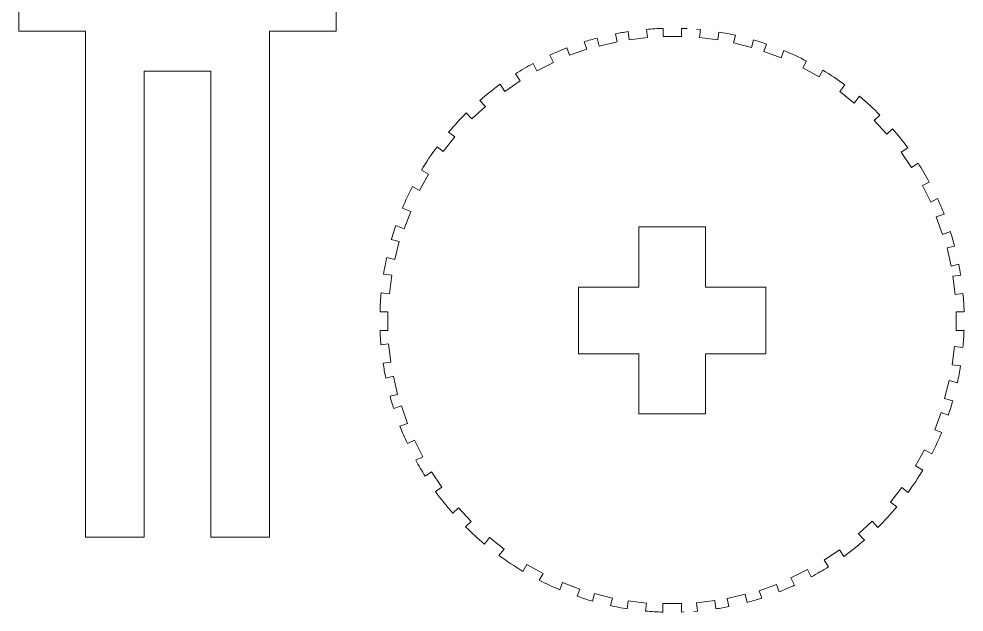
# Model space of a CAD drawing. Header units: centimetres. Extents: x -8.2 to 10.2, y 5.5 to 22.4.
# Drawn here: x -5.002 to -0.933, y 17.119 to 19.675 of the extents above; entities that cross this region are included whole.
import ezdxf

# ---------------------------------------------------------------- set-up
doc = ezdxf.new("R2010")
doc.units = ezdxf.units.CM
doc.header["$MEASUREMENT"] = 0
doc.layers.add('layer 1', color=7, linetype='Continuous')

msp = doc.modelspace()

# ---------------------------------------------------------------- linework, layer by layer
at = {"layer": 'layer 1', "lineweight": 9}
msp.add_open_spline([(-3.63617, 20.4859), (-3.63617, 20.4859), (-3.63617, 20.05149), (-3.63617, 20.05149), (-3.63617, 20.05149), (-3.63617, 20.05149), (-3.88782, 20.05149), (-3.88782, 20.05149), (-3.88782, 20.05149), (-3.88782, 20.05149), (-3.88782, 19.85349), (-3.88782, 19.85349), (-3.88782, 19.85349), (-3.88782, 19.85349), (-3.63617, 19.85349), (-3.63617, 19.85349), (-3.63617, 19.85349), (-3.63617, 19.85349), (-3.63617, 19.76883), (-3.63617, 19.76883), (-3.63617, 19.76883), (-3.63617, 19.76883), (-3.63617, 19.62156), (-3.63617, 19.62156), (-3.63617, 19.62156), (-3.63617, 19.62156), (-3.92353, 19.62156), (-3.92353, 19.62156), (-3.92353, 19.62156), (-3.92353, 19.62156), (-3.92353, 17.44278), (-3.92353, 17.44278), (-3.92353, 17.44278), (-3.92353, 17.44278), (-4.17533, 17.44278), (-4.17533, 17.44278), (-4.17533, 17.44278), (-4.17533, 17.44278), (-4.17533, 19.44961), (-4.17533, 19.44961), (-4.17533, 19.44961), (-4.17533, 19.44961), (-4.46269, 19.44961), (-4.46269, 19.44961), (-4.46269, 19.44961), (-4.46269, 19.44961), (-4.46269, 17.44278), (-4.46269, 17.44278), (-4.46269, 17.44278), (-4.46269, 17.44278), (-4.71449, 17.44278), (-4.71449, 17.44278), (-4.71449, 17.44278), (-4.71449, 17.44278), (-4.71449, 19.62156), (-4.71449, 19.62156), (-4.71449, 19.62156), (-4.71449, 19.62156), (-5.00185, 19.62156), (-5.00185, 19.62156), (-5.00185, 19.62156), (-5.00185, 19.62156), (-5.00185, 19.79671), (-5.00185, 19.79671), (-5.00185, 19.79671), (-5.00185, 19.79671), (-5.00185, 19.84476), (-5.00185, 19.84476), (-5.00185, 19.84476), (-5.00185, 19.84476), (-4.75941, 19.84476), (-4.75941, 19.84476), (-4.75941, 19.84476), (-4.75941, 19.84476), (-4.75941, 20.04276), (-4.75941, 20.04276), (-4.75941, 20.04276), (-4.75941, 20.04276), (-5.00185, 20.04276), (-5.00185, 20.04276), (-5.00185, 20.04276), (-5.00185, 20.04276), (-5.00185, 20.49757), (-5.00185, 20.49757)], degree=3, knots=[0, 0, 0, 0, 0.0454545, 0.0454545, 0.0454545, 0.0454545, 0.0909091, 0.0909091, 0.0909091, 0.0909091, 0.1363636, 0.1363636, 0.1363636, 0.1363636, 0.1818182, 0.1818182, 0.1818182, 0.1818182, 0.2272727, 0.2272727, 0.2272727, 0.2272727, 0.2727273, 0.2727273, 0.2727273, 0.2727273, 0.3181818, 0.3181818, 0.3181818, 0.3181818, 0.3636364, 0.3636364, 0.3636364, 0.3636364, 0.4090909, 0.4090909, 0.4090909, 0.4090909, 0.4545455, 0.4545455, 0.4545455, 0.4545455, 0.5, 0.5, 0.5, 0.5, 0.5454545, 0.5454545, 0.5454545, 0.5454545, 0.5909091, 0.5909091, 0.5909091, 0.5909091, 0.6363636, 0.6363636, 0.6363636, 0.6363636, 0.6818182, 0.6818182, 0.6818182, 0.6818182, 0.7272727, 0.7272727, 0.7272727, 0.7272727, 0.7727273, 0.7727273, 0.7727273, 0.7727273, 0.8181818, 0.8181818, 0.8181818, 0.8181818, 0.8636364, 0.8636364, 0.8636364, 0.8636364, 0.9090909, 0.9090909, 0.9090909, 0.9090909, 1, 1, 1, 1], dxfattribs=at)
at = {"layer": 'layer 1', "color": 250, "lineweight": 9}
for points, knots in [([(-2.13738, 17.11991), (-2.13738, 17.11991), (-2.1499, 17.11944), (-2.1499, 17.11944), (-2.1499, 17.11944), (-2.1499, 17.11944), (-2.1499, 17.15604), (-2.1499, 17.15604), (-2.1499, 17.15604), (-2.1499, 17.15604), (-2.22976, 17.15604), (-2.22976, 17.15604), (-2.22976, 17.15604), (-2.22976, 17.15604), (-2.22976, 17.11943), (-2.22976, 17.11943), (-2.22976, 17.11943), (-2.25431, 17.12021), (-2.27893, 17.12172), (-2.30358, 17.12397), (-2.30358, 17.12397), (-2.30358, 17.12397), (-2.29932, 17.15764), (-2.29932, 17.15764), (-2.29932, 17.15764), (-2.29932, 17.15764), (-2.37855, 17.16765), (-2.37855, 17.16765), (-2.37855, 17.16765), (-2.37855, 17.16765), (-2.38283, 17.13376), (-2.38283, 17.13376), (-2.38283, 17.13376), (-2.40684, 17.13752), (-2.43085, 17.14198), (-2.45482, 17.14719), (-2.45482, 17.14719), (-2.45482, 17.14719), (-2.44655, 17.17997), (-2.44655, 17.17997), (-2.44655, 17.17997), (-2.44655, 17.17997), (-2.52396, 17.1995), (-2.52396, 17.1995), (-2.52396, 17.1995), (-2.52396, 17.1995), (-2.53229, 17.16656), (-2.53229, 17.16656), (-2.53229, 17.16656), (-2.5545, 17.17287), (-2.57666, 17.17983), (-2.59875, 17.18743), (-2.59875, 17.18743), (-2.59875, 17.18743), (-2.58696, 17.21858), (-2.58696, 17.21858), (-2.58696, 17.21858), (-2.58696, 17.21858), (-2.66161, 17.24688), (-2.66161, 17.24688), (-2.66161, 17.24688), (-2.66161, 17.24688), (-2.67339, 17.2158), (-2.67339, 17.2158), (-2.67339, 17.2158), (-2.70354, 17.22835), (-2.73296, 17.24194), (-2.76162, 17.25655), (-2.76162, 17.25655), (-2.76162, 17.25655), (-2.74524, 17.28601), (-2.74524, 17.28601), (-2.74524, 17.28601), (-2.74524, 17.28601), (-2.81503, 17.3248), (-2.81503, 17.3248), (-2.81503, 17.3248), (-2.81503, 17.3248), (-2.8316, 17.29499), (-2.8316, 17.29499), (-2.8316, 17.29499), (-2.8674, 17.31617), (-2.90186, 17.33897), (-2.93491, 17.36328), (-2.93491, 17.36328), (-2.93491, 17.36328), (-2.9132, 17.39098), (-2.9132, 17.39098), (-2.9132, 17.39098), (-2.9132, 17.39098), (-2.97602, 17.44024), (-2.97602, 17.44024), (-2.97602, 17.44024), (-2.97602, 17.44024), (-2.99772, 17.41256), (-2.99772, 17.41256), (-2.99772, 17.41256), (-3.02608, 17.43634), (-3.05324, 17.46126), (-3.07919, 17.48725), (-3.07919, 17.48725), (-3.07919, 17.48725), (-3.05438, 17.51035), (-3.05438, 17.51035), (-3.05438, 17.51035), (-3.05438, 17.51035), (-3.10884, 17.56876), (-3.10884, 17.56876), (-3.10884, 17.56876), (-3.10884, 17.56876), (-3.1338, 17.5455), (-3.1338, 17.5455), (-3.1338, 17.5455), (-3.16009, 17.57544), (-3.18491, 17.60653), (-3.20815, 17.63867), (-3.20815, 17.63867), (-3.20815, 17.63867), (-3.18049, 17.65752), (-3.18049, 17.65752), (-3.18049, 17.65752), (-3.18049, 17.65752), (-3.22543, 17.7235), (-3.22543, 17.7235), (-3.22543, 17.7235), (-3.22543, 17.7235), (-3.25289, 17.7048), (-3.25289, 17.7048), (-3.25289, 17.7048), (-3.26715, 17.72741), (-3.28066, 17.75046), (-3.29345, 17.77389), (-3.29345, 17.77389), (-3.29345, 17.77389), (-3.26339, 17.78897), (-3.26339, 17.78897), (-3.26339, 17.78897), (-3.26339, 17.78897), (-3.29918, 17.86033), (-3.29918, 17.86033), (-3.29918, 17.86033), (-3.29918, 17.86033), (-3.32945, 17.84515), (-3.32945, 17.84515), (-3.32945, 17.84515), (-3.34099, 17.8699), (-3.35173, 17.89504), (-3.36165, 17.92048), (-3.36165, 17.92048), (-3.36165, 17.92048), (-3.32835, 17.93226), (-3.32835, 17.93226), (-3.32835, 17.93226), (-3.32835, 17.93226), (-3.35498, 18.00753), (-3.35498, 18.00753), (-3.35498, 18.00753), (-3.35498, 18.00753), (-3.38828, 17.99577), (-3.38828, 17.99577), (-3.38828, 17.99577), (-3.39398, 18.01363), (-3.39925, 18.03165), (-3.40415, 18.04976), (-3.40415, 18.04976), (-3.40415, 18.04976), (-3.37135, 18.05738), (-3.37135, 18.05738), (-3.37135, 18.05738), (-3.37135, 18.05738), (-3.38937, 18.13516), (-3.38937, 18.13516), (-3.38937, 18.13516), (-3.38937, 18.13516), (-3.42252, 18.12747), (-3.42252, 18.12747), (-3.42252, 18.12747), (-3.42685, 18.14878), (-3.43064, 18.17025), (-3.43384, 18.19182), (-3.43384, 18.19182), (-3.43384, 18.19182), (-3.40039, 18.19583), (-3.40039, 18.19583), (-3.40039, 18.19583), (-3.40039, 18.19583), (-3.40993, 18.27512), (-3.40993, 18.27512), (-3.40993, 18.27512), (-3.40993, 18.27512), (-3.44316, 18.27112), (-3.44316, 18.27112), (-3.44316, 18.27112), (-3.44489, 18.29151), (-3.44613, 18.312), (-3.44686, 18.33253), (-3.44686, 18.33253), (-3.44686, 18.33253), (-3.4129, 18.33253), (-3.4129, 18.33253), (-3.4129, 18.33253), (-3.4129, 18.33253), (-3.4129, 18.41238), (-3.4129, 18.41238), (-3.4129, 18.41238), (-3.4129, 18.41238), (-3.44714, 18.41238), (-3.44714, 18.41238), (-3.44714, 18.41238), (-3.44635, 18.43997), (-3.44464, 18.46765), (-3.44201, 18.49536), (-3.44201, 18.49536), (-3.44201, 18.49536), (-3.40678, 18.49092), (-3.40678, 18.49092), (-3.40678, 18.49092), (-3.40678, 18.49092), (-3.39678, 18.57013), (-3.39678, 18.57013), (-3.39678, 18.57013), (-3.39678, 18.57013), (-3.43188, 18.57456), (-3.43188, 18.57456), (-3.43188, 18.57456), (-3.42803, 18.59857), (-3.42346, 18.62258), (-3.41815, 18.64656), (-3.41815, 18.64656), (-3.41815, 18.64656), (-3.38382, 18.63788), (-3.38382, 18.63788), (-3.38382, 18.63788), (-3.38382, 18.63788), (-3.36429, 18.7153), (-3.36429, 18.7153), (-3.36429, 18.7153), (-3.36429, 18.7153), (-3.39846, 18.72393), (-3.39846, 18.72393), (-3.39846, 18.72393), (-3.39263, 18.74416), (-3.38626, 18.76433), (-3.37935, 18.78443), (-3.37935, 18.78443), (-3.37935, 18.78443), (-3.34267, 18.77054), (-3.34267, 18.77054), (-3.34267, 18.77054), (-3.34267, 18.77054), (-3.3144, 18.84522), (-3.3144, 18.84522), (-3.3144, 18.84522), (-3.3144, 18.84522), (-3.35107, 18.85912), (-3.35107, 18.85912), (-3.35107, 18.85912), (-3.33776, 18.89122), (-3.32324, 18.9225), (-3.30761, 18.95291), (-3.30761, 18.95291), (-3.30761, 18.95291), (-3.27671, 18.93574), (-3.27671, 18.93574), (-3.27671, 18.93574), (-3.27671, 18.93574), (-3.23792, 19.00554), (-3.23792, 19.00554), (-3.23792, 19.00554), (-3.23792, 19.00554), (-3.26887, 19.02272), (-3.26887, 19.02272), (-3.26887, 19.02272), (-3.24791, 19.05779), (-3.22542, 19.09158), (-3.20149, 19.124), (-3.20149, 19.124), (-3.20149, 19.124), (-3.17498, 19.10322), (-3.17498, 19.10322), (-3.17498, 19.10322), (-3.17498, 19.10322), (-3.12569, 19.16603), (-3.12569, 19.16603), (-3.12569, 19.16603), (-3.12569, 19.16603), (-3.15203, 19.1867), (-3.15203, 19.1867), (-3.15203, 19.1867), (-3.12773, 19.21557), (-3.10221, 19.2432), (-3.07562, 19.26957), (-3.07562, 19.26957), (-3.07562, 19.26957), (-3.05138, 19.24358), (-3.05138, 19.24358), (-3.05138, 19.24358), (-3.05138, 19.24358), (-2.99299, 19.29801), (-2.99299, 19.29801), (-2.99299, 19.29801), (-2.99299, 19.29801), (-3.01712, 19.32391), (-3.01712, 19.32391), (-3.01712, 19.32391), (-2.98919, 19.3483), (-2.96021, 19.37135), (-2.93036, 19.39308), (-2.93036, 19.39308), (-2.93036, 19.39308), (-2.90937, 19.36228), (-2.90937, 19.36228), (-2.90937, 19.36228), (-2.90937, 19.36228), (-2.84336, 19.4072), (-2.84336, 19.4072), (-2.84336, 19.4072), (-2.84336, 19.4072), (-2.86432, 19.43795), (-2.86432, 19.43795), (-2.86432, 19.43795), (-2.83942, 19.45373), (-2.81401, 19.46864), (-2.78811, 19.48264), (-2.78811, 19.48264), (-2.78811, 19.48264), (-2.7723, 19.45115), (-2.7723, 19.45115), (-2.7723, 19.45115), (-2.7723, 19.45115), (-2.70094, 19.48695), (-2.70094, 19.48695), (-2.70094, 19.48695), (-2.70094, 19.48695), (-2.7167, 19.51835), (-2.7167, 19.51835), (-2.7167, 19.51835), (-2.69243, 19.52956), (-2.66785, 19.53996), (-2.64293, 19.5496), (-2.64293, 19.5496), (-2.64293, 19.5496), (-2.63182, 19.51818), (-2.63182, 19.51818), (-2.63182, 19.51818), (-2.63182, 19.51818), (-2.55655, 19.54481), (-2.55655, 19.54481), (-2.55655, 19.54481), (-2.55655, 19.54481), (-2.56759, 19.57602), (-2.56759, 19.57602), (-2.56759, 19.57602), (-2.54912, 19.58186), (-2.53052, 19.58726), (-2.51178, 19.59224), (-2.51178, 19.59224), (-2.51178, 19.59224), (-2.5038, 19.55785), (-2.5038, 19.55785), (-2.5038, 19.55785), (-2.5038, 19.55785), (-2.42604, 19.5759), (-2.42604, 19.5759), (-2.42604, 19.5759), (-2.42604, 19.5759), (-2.434, 19.61029), (-2.434, 19.61029), (-2.434, 19.61029), (-2.41588, 19.61389), (-2.39766, 19.61712), (-2.37935, 19.61992), (-2.37935, 19.61992), (-2.37935, 19.61992), (-2.37509, 19.58452), (-2.37509, 19.58452), (-2.37509, 19.58452), (-2.37509, 19.58452), (-2.29582, 19.59406), (-2.29582, 19.59406), (-2.29582, 19.59406), (-2.29582, 19.59406), (-2.30008, 19.6295), (-2.30008, 19.6295), (-2.30008, 19.6295), (-2.27643, 19.63159), (-2.25268, 19.63303), (-2.22884, 19.63377), (-2.22884, 19.63377), (-2.22884, 19.63377), (-2.22884, 19.59824), (-2.22884, 19.59824), (-2.22884, 19.59824), (-2.22884, 19.59824), (-2.14899, 19.59824), (-2.14899, 19.59824), (-2.14899, 19.59824), (-2.14899, 19.59824), (-2.14899, 19.63375), (-2.14899, 19.63375), (-2.14899, 19.63375), (-2.14087, 19.63348), (-2.13277, 19.63314), (-2.12465, 19.63271)], [0, 0, 0, 0, 0.0098039, 0.0098039, 0.0098039, 0.0098039, 0.0196078, 0.0196078, 0.0196078, 0.0196078, 0.0294118, 0.0294118, 0.0294118, 0.0294118, 0.0392157, 0.0392157, 0.0392157, 0.0392157, 0.0490196, 0.0490196, 0.0490196, 0.0490196, 0.0588235, 0.0588235, 0.0588235, 0.0588235, 0.0686275, 0.0686275, 0.0686275, 0.0686275, 0.0784314, 0.0784314, 0.0784314, 0.0784314, 0.0882353, 0.0882353, 0.0882353, 0.0882353, 0.0980392, 0.0980392, 0.0980392, 0.0980392, 0.1078431, 0.1078431, 0.1078431, 0.1078431, 0.1176471, 0.1176471, 0.1176471, 0.1176471, 0.127451, 0.127451, 0.127451, 0.127451, 0.1372549, 0.1372549, 0.1372549, 0.1372549, 0.1470588, 0.1470588, 0.1470588, 0.1470588, 0.1568627, 0.1568627, 0.1568627, 0.1568627, 0.1666667, 0.1666667, 0.1666667, 0.1666667, 0.1764706, 0.1764706, 0.1764706, 0.1764706, 0.1862745, 0.1862745, 0.1862745, 0.1862745, 0.1960784, 0.1960784, 0.1960784, 0.1960784, 0.2058824, 0.2058824, 0.2058824, 0.2058824, 0.2156863, 0.2156863, 0.2156863, 0.2156863, 0.2254902, 0.2254902, 0.2254902, 0.2254902, 0.2352941, 0.2352941, 0.2352941, 0.2352941, 0.245098, 0.245098, 0.245098, 0.245098, 0.254902, 0.254902, 0.254902, 0.254902, 0.2647059, 0.2647059, 0.2647059, 0.2647059, 0.2745098, 0.2745098, 0.2745098, 0.2745098, 0.2843137, 0.2843137, 0.2843137, 0.2843137, 0.2941176, 0.2941176, 0.2941176, 0.2941176, 0.3039216, 0.3039216, 0.3039216, 0.3039216, 0.3137255, 0.3137255, 0.3137255, 0.3137255, 0.3235294, 0.3235294, 0.3235294, 0.3235294, 0.3333333, 0.3333333, 0.3333333, 0.3333333, 0.3431373, 0.3431373, 0.3431373, 0.3431373, 0.3529412, 0.3529412, 0.3529412, 0.3529412, 0.3627451, 0.3627451, 0.3627451, 0.3627451, 0.372549, 0.372549, 0.372549, 0.372549, 0.3823529, 0.3823529, 0.3823529, 0.3823529, 0.3921569, 0.3921569, 0.3921569, 0.3921569, 0.4019608, 0.4019608, 0.4019608, 0.4019608, 0.4117647, 0.4117647, 0.4117647, 0.4117647, 0.4215686, 0.4215686, 0.4215686, 0.4215686, 0.4313725, 0.4313725, 0.4313725, 0.4313725, 0.4411765, 0.4411765, 0.4411765, 0.4411765, 0.4509804, 0.4509804, 0.4509804, 0.4509804, 0.4607843, 0.4607843, 0.4607843, 0.4607843, 0.4705882, 0.4705882, 0.4705882, 0.4705882, 0.4803922, 0.4803922, 0.4803922, 0.4803922, 0.4901961, 0.4901961, 0.4901961, 0.4901961, 0.5, 0.5, 0.5, 0.5, 0.5098039, 0.5098039, 0.5098039, 0.5098039, 0.5196078, 0.5196078, 0.5196078, 0.5196078, 0.5294118, 0.5294118, 0.5294118, 0.5294118, 0.5392157, 0.5392157, 0.5392157, 0.5392157, 0.5490196, 0.5490196, 0.5490196, 0.5490196, 0.5588235, 0.5588235, 0.5588235, 0.5588235, 0.5686275, 0.5686275, 0.5686275, 0.5686275, 0.5784314, 0.5784314, 0.5784314, 0.5784314, 0.5882353, 0.5882353, 0.5882353, 0.5882353, 0.5980392, 0.5980392, 0.5980392, 0.5980392, 0.6078431, 0.6078431, 0.6078431, 0.6078431, 0.6176471, 0.6176471, 0.6176471, 0.6176471, 0.627451, 0.627451, 0.627451, 0.627451, 0.6372549, 0.6372549, 0.6372549, 0.6372549, 0.6470588, 0.6470588, 0.6470588, 0.6470588, 0.6568627, 0.6568627, 0.6568627, 0.6568627, 0.6666667, 0.6666667, 0.6666667, 0.6666667, 0.6764706, 0.6764706, 0.6764706, 0.6764706, 0.6862745, 0.6862745, 0.6862745, 0.6862745, 0.6960784, 0.6960784, 0.6960784, 0.6960784, 0.7058824, 0.7058824, 0.7058824, 0.7058824, 0.7156863, 0.7156863, 0.7156863, 0.7156863, 0.7254902, 0.7254902, 0.7254902, 0.7254902, 0.7352941, 0.7352941, 0.7352941, 0.7352941, 0.745098, 0.745098, 0.745098, 0.745098, 0.754902, 0.754902, 0.754902, 0.754902, 0.7647059, 0.7647059, 0.7647059, 0.7647059, 0.7745098, 0.7745098, 0.7745098, 0.7745098, 0.7843137, 0.7843137, 0.7843137, 0.7843137, 0.7941176, 0.7941176, 0.7941176, 0.7941176, 0.8039216, 0.8039216, 0.8039216, 0.8039216, 0.8137255, 0.8137255, 0.8137255, 0.8137255, 0.8235294, 0.8235294, 0.8235294, 0.8235294, 0.8333333, 0.8333333, 0.8333333, 0.8333333, 0.8431373, 0.8431373, 0.8431373, 0.8431373, 0.8529412, 0.8529412, 0.8529412, 0.8529412, 0.8627451, 0.8627451, 0.8627451, 0.8627451, 0.872549, 0.872549, 0.872549, 0.872549, 0.8823529, 0.8823529, 0.8823529, 0.8823529, 0.8921569, 0.8921569, 0.8921569, 0.8921569, 0.9019608, 0.9019608, 0.9019608, 0.9019608, 0.9117647, 0.9117647, 0.9117647, 0.9117647, 0.9215686, 0.9215686, 0.9215686, 0.9215686, 0.9313725, 0.9313725, 0.9313725, 0.9313725, 0.9411765, 0.9411765, 0.9411765, 0.9411765, 0.9509804, 0.9509804, 0.9509804, 0.9509804, 0.9607843, 0.9607843, 0.9607843, 0.9607843, 0.9705882, 0.9705882, 0.9705882, 0.9705882, 0.9803922, 0.9803922, 0.9803922, 0.9803922, 1, 1, 1, 1]), ([(-2.08405, 19.63002), (-2.08405, 19.63002), (-2.06799, 19.62847), (-2.06799, 19.62847), (-2.06799, 19.62847), (-2.06799, 19.62847), (-2.0722, 19.59507), (-2.0722, 19.59507), (-2.0722, 19.59507), (-2.0722, 19.59507), (-1.99299, 19.58508), (-1.99299, 19.58508), (-1.99299, 19.58508), (-1.99299, 19.58508), (-1.98881, 19.61815), (-1.98881, 19.61815), (-1.98881, 19.61815), (-1.96478, 19.61423), (-1.94078, 19.60961), (-1.91678, 19.60424), (-1.91678, 19.60424), (-1.91678, 19.60424), (-1.92501, 19.57172), (-1.92501, 19.57172), (-1.92501, 19.57172), (-1.92501, 19.57172), (-1.8476, 19.55219), (-1.8476, 19.55219), (-1.8476, 19.55219), (-1.8476, 19.55219), (-1.83945, 19.58435), (-1.83945, 19.58435), (-1.83945, 19.58435), (-1.82065, 19.57889), (-1.80188, 19.57295), (-1.78316, 19.56652), (-1.78316, 19.56652), (-1.78316, 19.56652), (-1.79513, 19.53497), (-1.79513, 19.53497), (-1.79513, 19.53497), (-1.79513, 19.53497), (-1.72044, 19.50669), (-1.72044, 19.50669), (-1.72044, 19.50669), (-1.72044, 19.50669), (-1.70846, 19.53835), (-1.70846, 19.53835), (-1.70846, 19.53835), (-1.67495, 19.52449), (-1.64238, 19.50934), (-1.61071, 19.49296), (-1.61071, 19.49296), (-1.61071, 19.49296), (-1.62698, 19.46365), (-1.62698, 19.46365), (-1.62698, 19.46365), (-1.62698, 19.46365), (-1.55718, 19.42488), (-1.55718, 19.42488), (-1.55718, 19.42488), (-1.55718, 19.42488), (-1.54098, 19.45405), (-1.54098, 19.45405), (-1.54098, 19.45405), (-1.50796, 19.4342), (-1.47609, 19.41298), (-1.44539, 19.39049), (-1.44539, 19.39049), (-1.44539, 19.39049), (-1.46821, 19.36141), (-1.46821, 19.36141), (-1.46821, 19.36141), (-1.46821, 19.36141), (-1.40539, 19.31212), (-1.40539, 19.31212), (-1.40539, 19.31212), (-1.40539, 19.31212), (-1.38255, 19.34124), (-1.38255, 19.34124), (-1.38255, 19.34124), (-1.35183, 19.31553), (-1.32249, 19.28847), (-1.2946, 19.26017), (-1.2946, 19.26017), (-1.2946, 19.26017), (-1.31926, 19.23719), (-1.31926, 19.23719), (-1.31926, 19.23719), (-1.31926, 19.23719), (-1.26482, 19.17878), (-1.26482, 19.17878), (-1.26482, 19.17878), (-1.26482, 19.17878), (-1.2404, 19.20157), (-1.2404, 19.20157), (-1.2404, 19.20157), (-1.21753, 19.17517), (-1.19581, 19.14791), (-1.17528, 19.11986), (-1.17528, 19.11986), (-1.17528, 19.11986), (-1.20323, 19.1008), (-1.20323, 19.1008), (-1.20323, 19.1008), (-1.20323, 19.1008), (-1.1583, 19.03482), (-1.1583, 19.03482), (-1.1583, 19.03482), (-1.1583, 19.03482), (-1.13025, 19.0539), (-1.13025, 19.0539), (-1.13025, 19.0539), (-1.11324, 19.02722), (-1.09727, 18.99993), (-1.08232, 18.97211), (-1.08232, 18.97211), (-1.08232, 18.97211), (-1.11214, 18.95716), (-1.11214, 18.95716), (-1.11214, 18.95716), (-1.11214, 18.95716), (-1.07634, 18.88578), (-1.07634, 18.88578), (-1.07634, 18.88578), (-1.07634, 18.88578), (-1.04677, 18.90061), (-1.04677, 18.90061), (-1.04677, 18.90061), (-1.03666, 18.87855), (-1.02719, 18.85623), (-1.01836, 18.83363), (-1.01836, 18.83363), (-1.01836, 18.83363), (-1.05244, 18.82156), (-1.05244, 18.82156), (-1.05244, 18.82156), (-1.05244, 18.82156), (-1.02581, 18.7463), (-1.02581, 18.7463), (-1.02581, 18.7463), (-1.02581, 18.7463), (-0.99167, 18.75837), (-0.99167, 18.75837), (-0.99167, 18.75837), (-0.98504, 18.7376), (-0.97893, 18.71664), (-0.97338, 18.69552), (-0.97338, 18.69552), (-0.97338, 18.69552), (-1.00598, 18.68797), (-1.00598, 18.68797), (-1.00598, 18.68797), (-1.00598, 18.68797), (-0.98792, 18.61017), (-0.98792, 18.61017), (-0.98792, 18.61017), (-0.98792, 18.61017), (-0.95551, 18.61769), (-0.95551, 18.61769), (-0.95551, 18.61769), (-0.95249, 18.60225), (-0.94972, 18.58674), (-0.94728, 18.57118), (-0.94728, 18.57118), (-0.94728, 18.57118), (-0.98073, 18.56714), (-0.98073, 18.56714), (-0.98073, 18.56714), (-0.98073, 18.56714), (-0.9712, 18.48788), (-0.9712, 18.48788), (-0.9712, 18.48788), (-0.9712, 18.48788), (-0.93738, 18.49194), (-0.93738, 18.49194), (-0.93738, 18.49194), (-0.93493, 18.46556), (-0.93331, 18.43907), (-0.93254, 18.41246), (-0.93254, 18.41246), (-0.93254, 18.41246), (-0.96623, 18.41246), (-0.96623, 18.41246), (-0.96623, 18.41246), (-0.96623, 18.41246), (-0.96623, 18.33263), (-0.96623, 18.33263), (-0.96623, 18.33263), (-0.96623, 18.33263), (-0.93279, 18.33263), (-0.93279, 18.33263), (-0.93279, 18.33263), (-0.93365, 18.30805), (-0.93524, 18.28339), (-0.93757, 18.25875), (-0.93757, 18.25875), (-0.93757, 18.25875), (-0.97393, 18.26336), (-0.97393, 18.26336), (-0.97393, 18.26336), (-0.97393, 18.26336), (-0.98392, 18.18412), (-0.98392, 18.18412), (-0.98392, 18.18412), (-0.98392, 18.18412), (-0.94762, 18.17955), (-0.94762, 18.17955), (-0.94762, 18.17955), (-0.95145, 18.15554), (-0.95599, 18.13151), (-0.96129, 18.10753), (-0.96129, 18.10753), (-0.96129, 18.10753), (-0.99663, 18.11647), (-0.99663, 18.11647), (-0.99663, 18.11647), (-0.99663, 18.11647), (-1.01619, 18.03904), (-1.01619, 18.03904), (-1.01619, 18.03904), (-1.01619, 18.03904), (-0.98092, 18.03014), (-0.98092, 18.03014), (-0.98092, 18.03014), (-0.98689, 18.00935), (-0.99345, 17.98859), (-1.00056, 17.96791), (-1.00056, 17.96791), (-1.00056, 17.96791), (-1.03084, 17.97937), (-1.03084, 17.97937), (-1.03084, 17.97937), (-1.03084, 17.97937), (-1.0591, 17.9047), (-1.0591, 17.9047), (-1.0591, 17.9047), (-1.0591, 17.9047), (-1.0289, 17.89326), (-1.0289, 17.89326), (-1.0289, 17.89326), (-1.04201, 17.86172), (-1.05629, 17.831), (-1.07163, 17.8011), (-1.07163, 17.8011), (-1.07163, 17.8011), (-1.10345, 17.81878), (-1.10345, 17.81878), (-1.10345, 17.81878), (-1.10345, 17.81878), (-1.14223, 17.74898), (-1.14223, 17.74898), (-1.14223, 17.74898), (-1.14223, 17.74898), (-1.11032, 17.73126), (-1.11032, 17.73126), (-1.11032, 17.73126), (-1.13009, 17.69809), (-1.15125, 17.66609), (-1.17368, 17.6353), (-1.17368, 17.6353), (-1.17368, 17.6353), (-1.20041, 17.65626), (-1.20041, 17.65626), (-1.20041, 17.65626), (-1.20041, 17.65626), (-1.24968, 17.59341), (-1.24968, 17.59341), (-1.24968, 17.59341), (-1.24968, 17.59341), (-1.22275, 17.57233), (-1.22275, 17.57233), (-1.22275, 17.57233), (-1.24833, 17.54156), (-1.27524, 17.51221), (-1.30338, 17.48429), (-1.30338, 17.48429), (-1.30338, 17.48429), (-1.32833, 17.51104), (-1.32833, 17.51104), (-1.32833, 17.51104), (-1.32833, 17.51104), (-1.38673, 17.4566), (-1.38673, 17.4566), (-1.38673, 17.4566), (-1.38673, 17.4566), (-1.36181, 17.42987), (-1.36181, 17.42987), (-1.36181, 17.42987), (-1.39021, 17.4051), (-1.41963, 17.38165), (-1.45, 17.35962), (-1.45, 17.35962), (-1.45, 17.35962), (-1.46944, 17.38817), (-1.46944, 17.38817), (-1.46944, 17.38817), (-1.46944, 17.38817), (-1.53542, 17.34321), (-1.53542, 17.34321), (-1.53542, 17.34321), (-1.53542, 17.34321), (-1.51609, 17.31479), (-1.51609, 17.31479), (-1.51609, 17.31479), (-1.54048, 17.29933), (-1.56539, 17.28473), (-1.59075, 17.271), (-1.59075, 17.271), (-1.59075, 17.271), (-1.60702, 17.30343), (-1.60702, 17.30343), (-1.60702, 17.30343), (-1.60702, 17.30343), (-1.67841, 17.26763), (-1.67841, 17.26763), (-1.67841, 17.26763), (-1.67841, 17.26763), (-1.66215, 17.23523), (-1.66215, 17.23523), (-1.66215, 17.23523), (-1.68411, 17.22508), (-1.70636, 17.21556), (-1.72886, 17.20668), (-1.72886, 17.20668), (-1.72886, 17.20668), (-1.74008, 17.23839), (-1.74008, 17.23839), (-1.74008, 17.23839), (-1.74008, 17.23839), (-1.81536, 17.21173), (-1.81536, 17.21173), (-1.81536, 17.21173), (-1.81536, 17.21173), (-1.80403, 17.17973), (-1.80403, 17.17973), (-1.80403, 17.17973), (-1.82485, 17.17301), (-1.84583, 17.16683), (-1.867, 17.16119), (-1.867, 17.16119), (-1.867, 17.16119), (-1.87522, 17.19663), (-1.87522, 17.19663), (-1.87522, 17.19663), (-1.87522, 17.19663), (-1.953, 17.17858), (-1.953, 17.17858), (-1.953, 17.17858), (-1.953, 17.17858), (-1.94477, 17.14306), (-1.94477, 17.14306), (-1.94477, 17.14306), (-1.96341, 17.13935), (-1.98215, 17.13604), (-2.00098, 17.13315), (-2.00098, 17.13315), (-2.00098, 17.13315), (-2.0053, 17.16919), (-2.0053, 17.16919), (-2.0053, 17.16919), (-2.0053, 17.16919), (-2.08458, 17.15967), (-2.08458, 17.15967), (-2.08458, 17.15967), (-2.08458, 17.15967), (-2.08025, 17.12363), (-2.08025, 17.12363), (-2.08025, 17.12363), (-2.08025, 17.12363), (-2.09651, 17.12228), (-2.09651, 17.12228)], [0, 0, 0, 0, 0.0106383, 0.0106383, 0.0106383, 0.0106383, 0.0212766, 0.0212766, 0.0212766, 0.0212766, 0.0319149, 0.0319149, 0.0319149, 0.0319149, 0.0425532, 0.0425532, 0.0425532, 0.0425532, 0.0531915, 0.0531915, 0.0531915, 0.0531915, 0.0638298, 0.0638298, 0.0638298, 0.0638298, 0.0744681, 0.0744681, 0.0744681, 0.0744681, 0.0851064, 0.0851064, 0.0851064, 0.0851064, 0.0957447, 0.0957447, 0.0957447, 0.0957447, 0.106383, 0.106383, 0.106383, 0.106383, 0.1170213, 0.1170213, 0.1170213, 0.1170213, 0.1276596, 0.1276596, 0.1276596, 0.1276596, 0.1382979, 0.1382979, 0.1382979, 0.1382979, 0.1489362, 0.1489362, 0.1489362, 0.1489362, 0.1595745, 0.1595745, 0.1595745, 0.1595745, 0.1702128, 0.1702128, 0.1702128, 0.1702128, 0.1808511, 0.1808511, 0.1808511, 0.1808511, 0.1914894, 0.1914894, 0.1914894, 0.1914894, 0.2021277, 0.2021277, 0.2021277, 0.2021277, 0.212766, 0.212766, 0.212766, 0.212766, 0.2234043, 0.2234043, 0.2234043, 0.2234043, 0.2340426, 0.2340426, 0.2340426, 0.2340426, 0.2446809, 0.2446809, 0.2446809, 0.2446809, 0.2553191, 0.2553191, 0.2553191, 0.2553191, 0.2659574, 0.2659574, 0.2659574, 0.2659574, 0.2765957, 0.2765957, 0.2765957, 0.2765957, 0.287234, 0.287234, 0.287234, 0.287234, 0.2978723, 0.2978723, 0.2978723, 0.2978723, 0.3085106, 0.3085106, 0.3085106, 0.3085106, 0.3191489, 0.3191489, 0.3191489, 0.3191489, 0.3297872, 0.3297872, 0.3297872, 0.3297872, 0.3404255, 0.3404255, 0.3404255, 0.3404255, 0.3510638, 0.3510638, 0.3510638, 0.3510638, 0.3617021, 0.3617021, 0.3617021, 0.3617021, 0.3723404, 0.3723404, 0.3723404, 0.3723404, 0.3829787, 0.3829787, 0.3829787, 0.3829787, 0.393617, 0.393617, 0.393617, 0.393617, 0.4042553, 0.4042553, 0.4042553, 0.4042553, 0.4148936, 0.4148936, 0.4148936, 0.4148936, 0.4255319, 0.4255319, 0.4255319, 0.4255319, 0.4361702, 0.4361702, 0.4361702, 0.4361702, 0.4468085, 0.4468085, 0.4468085, 0.4468085, 0.4574468, 0.4574468, 0.4574468, 0.4574468, 0.4680851, 0.4680851, 0.4680851, 0.4680851, 0.4787234, 0.4787234, 0.4787234, 0.4787234, 0.4893617, 0.4893617, 0.4893617, 0.4893617, 0.5, 0.5, 0.5, 0.5, 0.5106383, 0.5106383, 0.5106383, 0.5106383, 0.5212766, 0.5212766, 0.5212766, 0.5212766, 0.5319149, 0.5319149, 0.5319149, 0.5319149, 0.5425532, 0.5425532, 0.5425532, 0.5425532, 0.5531915, 0.5531915, 0.5531915, 0.5531915, 0.5638298, 0.5638298, 0.5638298, 0.5638298, 0.5744681, 0.5744681, 0.5744681, 0.5744681, 0.5851064, 0.5851064, 0.5851064, 0.5851064, 0.5957447, 0.5957447, 0.5957447, 0.5957447, 0.606383, 0.606383, 0.606383, 0.606383, 0.6170213, 0.6170213, 0.6170213, 0.6170213, 0.6276596, 0.6276596, 0.6276596, 0.6276596, 0.6382979, 0.6382979, 0.6382979, 0.6382979, 0.6489362, 0.6489362, 0.6489362, 0.6489362, 0.6595745, 0.6595745, 0.6595745, 0.6595745, 0.6702128, 0.6702128, 0.6702128, 0.6702128, 0.6808511, 0.6808511, 0.6808511, 0.6808511, 0.6914894, 0.6914894, 0.6914894, 0.6914894, 0.7021277, 0.7021277, 0.7021277, 0.7021277, 0.712766, 0.712766, 0.712766, 0.712766, 0.7234043, 0.7234043, 0.7234043, 0.7234043, 0.7340426, 0.7340426, 0.7340426, 0.7340426, 0.7446809, 0.7446809, 0.7446809, 0.7446809, 0.7553191, 0.7553191, 0.7553191, 0.7553191, 0.7659574, 0.7659574, 0.7659574, 0.7659574, 0.7765957, 0.7765957, 0.7765957, 0.7765957, 0.787234, 0.787234, 0.787234, 0.787234, 0.7978723, 0.7978723, 0.7978723, 0.7978723, 0.8085106, 0.8085106, 0.8085106, 0.8085106, 0.8191489, 0.8191489, 0.8191489, 0.8191489, 0.8297872, 0.8297872, 0.8297872, 0.8297872, 0.8404255, 0.8404255, 0.8404255, 0.8404255, 0.8510638, 0.8510638, 0.8510638, 0.8510638, 0.8617021, 0.8617021, 0.8617021, 0.8617021, 0.8723404, 0.8723404, 0.8723404, 0.8723404, 0.8829787, 0.8829787, 0.8829787, 0.8829787, 0.893617, 0.893617, 0.893617, 0.893617, 0.9042553, 0.9042553, 0.9042553, 0.9042553, 0.9148936, 0.9148936, 0.9148936, 0.9148936, 0.9255319, 0.9255319, 0.9255319, 0.9255319, 0.9361702, 0.9361702, 0.9361702, 0.9361702, 0.9468085, 0.9468085, 0.9468085, 0.9468085, 0.9574468, 0.9574468, 0.9574468, 0.9574468, 0.9680851, 0.9680851, 0.9680851, 0.9680851, 0.9787234, 0.9787234, 0.9787234, 0.9787234, 1, 1, 1, 1]), ([(-2.33352, 18.77901), (-2.33352, 18.77901), (-2.33352, 18.51927), (-2.33352, 18.51927), (-2.33352, 18.51927), (-2.33352, 18.51927), (-2.59328, 18.51927), (-2.59328, 18.51927), (-2.59328, 18.51927), (-2.59328, 18.51927), (-2.59328, 18.2319), (-2.59328, 18.2319), (-2.59328, 18.2319), (-2.59328, 18.2319), (-2.33352, 18.2319), (-2.33352, 18.2319), (-2.33352, 18.2319), (-2.33352, 18.2319), (-2.33352, 17.9742), (-2.33352, 17.9742), (-2.33352, 17.9742), (-2.33352, 17.9742), (-2.04615, 17.9742), (-2.04615, 17.9742), (-2.04615, 17.9742), (-2.04615, 17.9742), (-2.04615, 18.2319), (-2.04615, 18.2319), (-2.04615, 18.2319), (-2.04615, 18.2319), (-1.78641, 18.2319), (-1.78641, 18.2319), (-1.78641, 18.2319), (-1.78641, 18.2319), (-1.78641, 18.51927), (-1.78641, 18.51927), (-1.78641, 18.51927), (-1.78641, 18.51927), (-2.04615, 18.51927), (-2.04615, 18.51927), (-2.04615, 18.51927), (-2.04615, 18.51927), (-2.04615, 18.77901), (-2.04615, 18.77901), (-2.04615, 18.77901), (-2.04615, 18.77901), (-2.33352, 18.77901), (-2.33352, 18.77901)], [0, 0, 0, 0, 0.0769231, 0.0769231, 0.0769231, 0.0769231, 0.1538462, 0.1538462, 0.1538462, 0.1538462, 0.2307692, 0.2307692, 0.2307692, 0.2307692, 0.3076923, 0.3076923, 0.3076923, 0.3076923, 0.3846154, 0.3846154, 0.3846154, 0.3846154, 0.4615385, 0.4615385, 0.4615385, 0.4615385, 0.5384615, 0.5384615, 0.5384615, 0.5384615, 0.6153846, 0.6153846, 0.6153846, 0.6153846, 0.6923077, 0.6923077, 0.6923077, 0.6923077, 0.7692308, 0.7692308, 0.7692308, 0.7692308, 0.8461538, 0.8461538, 0.8461538, 0.8461538, 1, 1, 1, 1])]:
    msp.add_open_spline(points, degree=3, knots=knots, dxfattribs=at)

doc.saveas('drawing.dxf')
